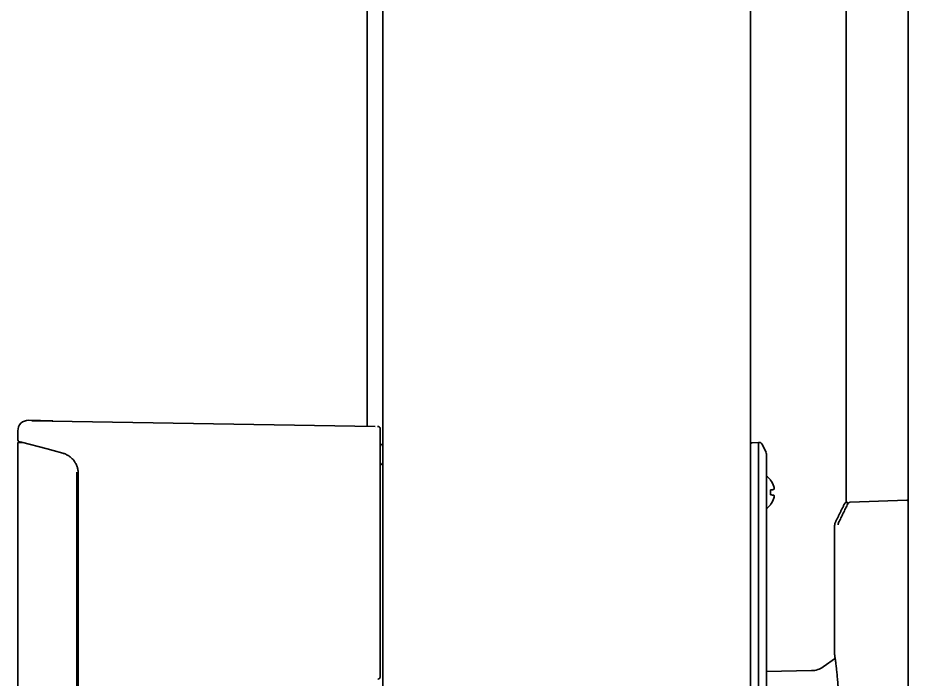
# Model space of a CAD drawing. Header units: inches. Extents: x 786 to 5755, y -850 to 3635.
# Drawn here: x 1896.2 to 2065.7, y 1720.6 to 1846.5 of the extents above; entities that cross this region are included whole.
import ezdxf

# ---------------------------------------------------------------- set-up
doc = ezdxf.new("R2010")
doc.units = ezdxf.units.IN
doc.layers.add('1', color=7, linetype='Continuous', true_color=0xffffff)

msp = doc.modelspace()

# ---------------------------------------------------------------- linework, layer by layer
at = {"layer": '1', "color": 7, "linetype": 'Continuous', "lineweight": 35}
for p, q in [((1965.72, 1344.12), (1965.72, 2088.63)), ((2035.72, 1344.12), (2035.72, 2088.63)), ((2065.72, 1299.72), (2065.72, 2075.35)), ((2053.92, 2044.13), (2053.92, 1754.2)), ((1962.72, 1768.71), (1962.72, 1984.77)), ((1898.25, 1769.84), (1902.91, 1769.76)), ((1898.88, 1769.76), (1964.28, 1768.68)), ((1896.22, 1767.85), (1896.22, 1766.11)), ((1896.22, 1765.62), (1896.81, 1765.62)), ((1896.22, 1589.92), (1896.22, 1765.62)), ((1896.44, 1765.82), (1896.92, 1765.69)), ((1897.18, 1765.62), (1896.81, 1765.62)), ((1901.79, 1764.39), (1896.92, 1765.69)), ((2035.96, 1765.58), (2037.22, 1765.62)), ((2037.22, 1765.62), (2037.22, 1759.62)), ((2037.22, 1765.62), (2037.43, 1765.62)), ((2038.66, 1763.75), (2037.86, 1765.34)), ((1901.79, 1764.39), (1902.96, 1764.07)), ((1904.76, 1763.59), (1902.96, 1764.07)), ((2038.72, 1763.48), (2038.72, 1759.62)), ((1907.47, 1759.98), (1907.47, 1595.56)), ((1907.49, 1759.98), (1907.49, 1595.56)), ((1907.72, 1759.73), (1907.72, 1595.26)), ((2037.22, 1759.62), (2037.22, 1669.62)), ((2038.72, 1759.62), (2038.72, 1669.62)), ((2039.51, 1758.45), (2039.51, 1758.5)), ((2054.66, 1754.24), (2065.46, 1754.62)), ((2051.72, 1749.9), (2051.72, 1725.22)), ((1965.22, 1743.41), (1965.22, 1746.67)), ((2051.87, 1724.54), (2049.55, 1722.92)), ((2047.33, 1722.19), (2038.72, 1722.04))]:
    msp.add_line(p, q, dxfattribs=at)
for centre, radius, start, end in [((1898.22, 1767.85), 2, 89, 180), ((1896.52, 1766.11), 0.3, 180, 255), ((2035.97, 1765.33), 0.25, 92, 180), ((2037.41, 1765.12), 0.5, 26.5651, 88), ((2038.12, 1763.48), 0.6, 0, 26.5651), ((2036.62, 1756.12), 3.74, 39.3865, 55.8441), ((2065.47, 1754.37), 0.25, 0, 92), ((2036.62, 1756.12), 3.74, 304.1559, 320.6449), ((2054.04, 1753.72), 0.5, 92, 153.8689), ((2047.26, 1726.19), 4, 271, 305)]:
    msp.add_arc(centre, radius, start, end, dxfattribs=at)
for centre, major_axis, ratio, start_param, end_param in [((2036.6, 1756.13), (0.87, 3.62), 0.997235, 5.247399, 5.62012), ((2036.6, 1756.42), (3.72, 0.27), 0.017407, 5.611261, 5.983982), ((2036.56, 1756.38), (3.6, 0.81), 0.902278, 6.178468, 6.295334), ((2036.56, 1756.68), (3.67, 0.38), 0.420739, 6.027806, 6.144672), ((2036.6, 1755.83), (-3.72, 0.27), 0.017407, 3.440796, 3.813517), ((2036.6, 1756.12), (-0.87, 3.62), 0.997235, 3.804658, 4.177379), ((2036.56, 1755.57), (-3.67, 0.38), 0.420739, 3.280106, 3.396972), ((2036.56, 1755.87), (-3.6, 0.81), 0.902278, 3.129444, 3.24631)]:
    msp.add_ellipse(centre, major_axis=major_axis, ratio=ratio, start_param=start_param, end_param=end_param, dxfattribs=at)
for points, knots in [([(1964.99, 1768.6), (1964.98, 1768.61), (1964.95, 1768.63), (1964.89, 1768.66), (1964.82, 1768.68), (1964.76, 1768.68), (1964.72, 1768.68)], [0, 0, 0, 0, 0.345049, 0.553438, 0.718544, 1, 1, 1, 1]), ([(1965.22, 1768.18), (1965.22, 1768.24), (1965.2, 1768.37), (1965.08, 1768.55), (1964.91, 1768.66), (1964.79, 1768.68), (1964.73, 1768.68)], [0, 0, 0, 0, 0.253123, 0.506246, 0.759369, 1, 1, 1, 1]), ([(1965.22, 1746.67), (1965.22, 1746.69), (1965.22, 1746.74), (1965.22, 1746.82), (1965.22, 1746.89), (1965.22, 1746.96), (1965.22, 1747.04), (1965.22, 1747.11), (1965.22, 1747.18), (1965.22, 1747.26), (1965.22, 1747.33), (1965.22, 1747.4), (1965.22, 1747.47), (1965.22, 1747.54), (1965.22, 1747.62), (1965.22, 1747.69), (1965.22, 1747.76), (1965.22, 1747.83), (1965.22, 1747.9), (1965.22, 1747.97), (1965.22, 1748.03), (1965.22, 1748.1), (1965.22, 1748.17), (1965.22, 1748.24), (1965.22, 1748.31), (1965.22, 1748.38), (1965.22, 1748.44), (1965.22, 1748.51), (1965.22, 1748.58), (1965.22, 1748.64), (1965.22, 1748.71), (1965.22, 1748.77), (1965.22, 1748.84), (1965.22, 1748.9), (1965.22, 1748.97), (1965.22, 1749.03), (1965.22, 1749.1), (1965.22, 1749.16), (1965.22, 1749.22), (1965.22, 1749.29), (1965.22, 1749.35), (1965.22, 1749.41), (1965.22, 1749.47), (1965.22, 1749.53), (1965.22, 1749.6), (1965.22, 1749.66), (1965.22, 1749.72), (1965.22, 1749.78), (1965.22, 1749.84), (1965.22, 1749.9), (1965.22, 1749.96), (1965.22, 1750.02), (1965.22, 1750.07), (1965.22, 1750.13), (1965.22, 1750.19), (1965.22, 1750.25), (1965.22, 1750.31), (1965.22, 1750.36), (1965.22, 1750.42), (1965.22, 1750.48), (1965.22, 1750.53), (1965.22, 1750.59), (1965.22, 1750.64), (1965.22, 1750.7), (1965.22, 1750.75), (1965.22, 1750.81), (1965.22, 1750.86), (1965.22, 1750.91), (1965.22, 1750.97), (1965.22, 1751.02), (1965.22, 1751.07), (1965.22, 1751.13), (1965.22, 1751.18), (1965.22, 1751.23), (1965.22, 1751.28), (1965.22, 1751.33), (1965.22, 1751.38), (1965.22, 1751.43), (1965.22, 1751.48), (1965.22, 1751.53), (1965.22, 1751.58), (1965.22, 1751.63), (1965.22, 1751.68), (1965.22, 1751.73), (1965.22, 1751.78), (1965.22, 1751.82), (1965.22, 1751.87), (1965.22, 1751.92), (1965.22, 1751.97), (1965.22, 1752.01), (1965.22, 1752.06), (1965.22, 1752.11), (1965.22, 1752.15), (1965.22, 1752.2), (1965.22, 1752.24), (1965.22, 1752.29), (1965.22, 1752.33), (1965.22, 1752.37), (1965.22, 1752.42), (1965.22, 1752.46), (1965.22, 1752.5), (1965.22, 1752.55), (1965.22, 1752.59), (1965.22, 1752.63), (1965.22, 1752.67), (1965.22, 1752.71), (1965.22, 1752.75), (1965.22, 1752.79), (1965.22, 1752.84), (1965.22, 1752.88), (1965.22, 1752.92), (1965.22, 1752.95), (1965.22, 1752.99), (1965.22, 1753.03), (1965.22, 1753.07), (1965.22, 1753.11), (1965.22, 1753.15), (1965.22, 1753.18), (1965.22, 1753.22), (1965.22, 1753.26), (1965.22, 1753.29), (1965.22, 1753.33), (1965.22, 1753.37), (1965.22, 1753.4), (1965.22, 1753.44), (1965.22, 1753.47), (1965.22, 1753.51), (1965.22, 1753.54), (1965.22, 1753.58), (1965.22, 1753.61), (1965.22, 1753.64), (1965.22, 1753.68), (1965.22, 1753.71), (1965.22, 1753.74), (1965.22, 1753.77), (1965.22, 1753.81), (1965.22, 1753.84), (1965.22, 1753.87), (1965.22, 1753.9), (1965.22, 1753.93), (1965.22, 1753.96), (1965.22, 1753.99), (1965.22, 1754.02), (1965.22, 1754.05), (1965.22, 1754.08), (1965.22, 1754.11), (1965.22, 1754.14), (1965.22, 1754.16), (1965.22, 1754.19), (1965.22, 1754.22), (1965.22, 1754.25), (1965.22, 1754.27), (1965.22, 1754.3), (1965.22, 1754.33), (1965.22, 1754.35), (1965.22, 1754.38), (1965.22, 1754.4), (1965.22, 1754.43), (1965.22, 1754.45), (1965.22, 1754.48), (1965.22, 1754.5), (1965.22, 1754.53), (1965.22, 1754.55), (1965.22, 1754.57), (1965.22, 1754.6), (1965.22, 1754.62), (1965.22, 1754.64), (1965.22, 1754.66), (1965.22, 1754.69), (1965.22, 1754.71), (1965.22, 1754.73), (1965.22, 1754.75), (1965.22, 1754.77), (1965.22, 1754.79), (1965.22, 1754.81), (1965.22, 1754.83), (1965.22, 1754.85), (1965.22, 1754.87), (1965.22, 1755.13), (1965.22, 1755.61), (1965.22, 1756.28), (1965.22, 1756.87), (1965.22, 1757.41), (1965.22, 1757.88), (1965.22, 1758.29), (1965.22, 1758.68), (1965.22, 1759.07), (1965.22, 1759.47), (1965.22, 1759.85), (1965.22, 1760.2), (1965.22, 1760.54), (1965.22, 1760.86), (1965.22, 1761.16), (1965.22, 1761.44), (1965.22, 1761.71), (1965.22, 1762.02), (1965.22, 1762.38), (1965.22, 1762.79), (1965.22, 1763.19), (1965.22, 1763.57), (1965.22, 1763.94), (1965.22, 1764.29), (1965.22, 1764.6), (1965.22, 1764.87), (1965.22, 1765.11), (1965.22, 1765.33), (1965.22, 1765.56), (1965.22, 1765.78), (1965.22, 1765.99), (1965.22, 1766.2), (1965.22, 1766.4), (1965.22, 1766.61), (1965.22, 1766.83), (1965.22, 1767.07), (1965.22, 1767.32), (1965.22, 1767.57), (1965.22, 1767.72), (1965.22, 1767.8), (1965.22, 1767.82), (1965.22, 1767.84), (1965.22, 1767.86), (1965.22, 1767.88), (1965.22, 1767.9), (1965.22, 1767.91), (1965.22, 1767.93), (1965.22, 1767.95), (1965.22, 1767.96), (1965.22, 1767.98), (1965.22, 1767.99), (1965.22, 1768.01), (1965.22, 1768.02), (1965.22, 1768.04), (1965.22, 1768.05), (1965.22, 1768.06), (1965.22, 1768.07), (1965.22, 1768.09), (1965.22, 1768.1), (1965.22, 1768.11), (1965.22, 1768.12), (1965.22, 1768.13), (1965.22, 1768.14), (1965.22, 1768.14), (1965.22, 1768.15), (1965.22, 1768.16), (1965.22, 1768.16), (1965.22, 1768.17), (1965.22, 1768.17), (1965.22, 1768.18), (1965.22, 1768.18), (1965.22, 1768.18), (1965.22, 1768.18), (1965.22, 1768.18), (1965.22, 1768.18)], [0, 0, 0, 0, 0.002231, 0.004452, 0.006664, 0.008866, 0.011059, 0.013243, 0.015418, 0.017583, 0.01974, 0.021886, 0.024024, 0.026152, 0.028271, 0.030381, 0.032481, 0.034573, 0.036655, 0.038727, 0.040791, 0.042845, 0.04489, 0.046926, 0.048953, 0.05097, 0.052978, 0.054977, 0.056967, 0.058947, 0.060919, 0.062881, 0.064834, 0.066778, 0.068712, 0.070637, 0.072554, 0.07446, 0.076358, 0.078247, 0.080126, 0.081996, 0.083857, 0.085709, 0.087552, 0.089386, 0.09121, 0.093025, 0.094831, 0.096628, 0.098416, 0.100194, 0.101963, 0.103724, 0.105475, 0.107217, 0.108949, 0.110673, 0.112387, 0.114093, 0.115789, 0.117476, 0.119153, 0.120822, 0.122481, 0.124132, 0.125773, 0.127405, 0.129028, 0.130642, 0.132246, 0.133842, 0.135428, 0.137005, 0.138573, 0.140132, 0.141681, 0.143221, 0.144753, 0.146274, 0.147787, 0.149291, 0.150785, 0.15227, 0.153746, 0.155213, 0.156671, 0.158119, 0.159558, 0.160988, 0.162409, 0.163821, 0.165223, 0.166616, 0.168, 0.169374, 0.17074, 0.172096, 0.173443, 0.174781, 0.176109, 0.177429, 0.178739, 0.18004, 0.181331, 0.182613, 0.183887, 0.18515, 0.186405, 0.187651, 0.188887, 0.190114, 0.191331, 0.19254, 0.193739, 0.194929, 0.19611, 0.197281, 0.198443, 0.199596, 0.20074, 0.201875, 0.203, 0.204116, 0.205223, 0.20632, 0.207408, 0.208488, 0.209557, 0.210618, 0.211669, 0.212711, 0.213744, 0.214768, 0.215782, 0.216787, 0.217783, 0.218769, 0.219747, 0.220715, 0.221674, 0.222623, 0.223563, 0.224495, 0.225416, 0.226329, 0.227232, 0.228127, 0.229011, 0.229887, 0.230753, 0.231611, 0.232459, 0.233297, 0.234127, 0.234947, 0.235758, 0.23656, 0.237352, 0.238135, 0.238909, 0.239674, 0.24043, 0.241176, 0.241913, 0.242641, 0.243359, 0.244069, 0.244769, 0.24546, 0.246142, 0.246814, 0.247477, 0.248131, 0.248776, 0.249411, 0.250038, 0.250655, 0.251263, 0.275223, 0.297239, 0.31731, 0.335451, 0.35169, 0.366041, 0.378509, 0.393601, 0.408191, 0.422266, 0.435818, 0.448837, 0.461317, 0.473254, 0.484643, 0.495483, 0.505772, 0.523934, 0.542027, 0.560075, 0.578102, 0.596118, 0.614129, 0.632141, 0.645139, 0.658368, 0.671821, 0.685487, 0.699354, 0.713425, 0.727704, 0.742195, 0.756903, 0.774799, 0.796006, 0.820536, 0.848409, 0.879653, 0.882608, 0.885592, 0.888604, 0.891645, 0.894714, 0.897811, 0.900937, 0.904092, 0.907275, 0.910486, 0.913726, 0.916994, 0.920291, 0.923616, 0.92697, 0.930352, 0.933762, 0.937201, 0.940668, 0.944164, 0.947688, 0.95124, 0.954821, 0.95843, 0.962068, 0.965734, 0.969428, 0.97315, 0.976901, 0.98068, 0.984488, 0.988323, 0.992187, 0.99608, 1, 1, 1, 1]), ([(1965.22, 1765.51), (1965.3, 1765.42), (1965.38, 1765.33), (1965.54, 1765.14), (1965.63, 1765.04), (1965.72, 1764.94)], [0, 0, 0, 0, 0.5, 0.5, 1, 1, 1, 1]), ([(1907.72, 1759.73), (1907.72, 1759.95), (1907.7, 1760.17), (1907.63, 1760.6), (1907.58, 1760.81), (1907.44, 1761.22), (1907.35, 1761.42), (1907.14, 1761.81), (1907.03, 1761.99), (1906.76, 1762.34), (1906.61, 1762.5), (1906.3, 1762.8), (1906.12, 1762.93), (1905.76, 1763.18), (1905.57, 1763.28), (1905.17, 1763.46), (1904.97, 1763.54), (1904.76, 1763.59)], [0, 0, 0, 0, 0.125, 0.125, 0.25, 0.25, 0.375, 0.375, 0.5, 0.5, 0.625, 0.625, 0.75, 0.75, 0.875, 0.875, 1, 1, 1, 1]), ([(2039.51, 1755.66), (2039.51, 1755.7), (2039.51, 1755.73), (2039.51, 1755.81), (2039.51, 1755.85), (2039.51, 1755.93), (2039.51, 1755.97), (2039.51, 1756.05), (2039.51, 1756.09), (2039.51, 1756.2), (2039.51, 1756.28), (2039.51, 1756.4), (2039.51, 1756.44), (2039.51, 1756.51), (2039.51, 1756.55), (2039.51, 1756.59)], [0, 0, 0, 0, 0.125, 0.125, 0.25, 0.25, 0.375, 0.375, 0.5, 0.5, 0.75, 0.75, 0.875, 0.875, 1, 1, 1, 1]), ([(2054.02, 1754.22), (2054.02, 1754.22), (2054.02, 1754.22), (2054.02, 1754.22), (2054.02, 1754.22), (2054.04, 1754.22), (2054.09, 1754.22), (2054.13, 1754.22), (2054.2, 1754.22), (2054.23, 1754.22), (2054.26, 1754.22)], [0, 0, 0, 0, 0.000204, 0.000204, 0.204057, 0.407909, 0.407909, 0.815615, 0.815615, 1, 1, 1, 1]), ([(2054.23, 1753.96), (2054.25, 1754), (2054.28, 1754.04), (2054.33, 1754.1), (2054.37, 1754.13), (2054.44, 1754.18), (2054.48, 1754.2), (2054.57, 1754.23), (2054.61, 1754.24), (2054.66, 1754.24)], [0, 0, 0, 0, 0.25, 0.25, 0.5, 0.5, 0.75, 0.75, 1, 1, 1, 1]), ([(2052.48, 1750.37), (2052.45, 1750.3), (2052.42, 1750.23), (2052.39, 1750.08), (2052.38, 1750), (2052.38, 1749.93)], [0, 0, 0, 0, 0.5, 0.5, 1, 1, 1, 1]), ([(1965.22, 1721.47), (1965.22, 1721.06), (1965.22, 1721.53), (1965.22, 1721.62), (1965.22, 1721.73), (1965.22, 1721.86), (1965.22, 1722.01), (1965.22, 1722.18), (1965.22, 1722.37), (1965.22, 1722.58), (1965.22, 1722.86), (1965.22, 1723.19), (1965.22, 1723.59), (1965.22, 1724.01), (1965.22, 1724.43), (1965.22, 1724.84), (1965.22, 1725.21), (1965.22, 1725.55), (1965.22, 1725.89), (1965.22, 1726.24), (1965.22, 1726.58), (1965.22, 1726.92), (1965.22, 1727.26), (1965.22, 1727.75), (1965.22, 1728.4), (1965.22, 1729.23), (1965.22, 1730.06), (1965.22, 1730.86), (1965.22, 1731.61), (1965.22, 1732.29), (1965.22, 1732.91), (1965.22, 1733.46), (1965.22, 1733.94), (1965.22, 1734.34), (1965.22, 1734.78), (1965.22, 1735.32), (1965.22, 1736), (1965.22, 1736.69), (1965.22, 1737.35), (1965.22, 1737.92), (1965.22, 1738.43), (1965.22, 1738.9), (1965.22, 1739.37), (1965.22, 1739.9), (1965.22, 1740.49), (1965.22, 1741.02), (1965.22, 1741.48), (1965.22, 1741.83), (1965.22, 1742.15), (1965.22, 1742.43), (1965.22, 1742.69), (1965.22, 1742.92), (1965.22, 1743.11), (1965.22, 1743.27), (1965.22, 1743.37), (1965.22, 1743.41)], [0, 0, 0, 0, 0.008528, 0.023671, 0.039558, 0.056192, 0.073567, 0.091674, 0.110498, 0.130019, 0.150213, 0.180483, 0.209545, 0.237452, 0.264247, 0.289964, 0.309205, 0.327931, 0.346124, 0.36377, 0.380858, 0.397386, 0.413354, 0.42876, 0.465745, 0.501193, 0.535171, 0.567658, 0.596376, 0.622197, 0.645117, 0.665138, 0.682276, 0.696542, 0.707942, 0.729414, 0.75316, 0.779204, 0.800858, 0.820141, 0.837031, 0.851511, 0.867036, 0.884438, 0.903717, 0.924882, 0.937284, 0.948672, 0.959048, 0.968413, 0.976764, 0.9841, 0.99042, 0.99572, 1, 1, 1, 1]), ([(2051.72, 1725.24), (2051.72, 1725.24), (2051.72, 1725.24), (2051.72, 1725.24), (2051.72, 1725.23), (2051.72, 1725.23), (2051.73, 1725.2), (2051.73, 1725.18), (2051.74, 1725.09), (2051.76, 1724.99), (2051.78, 1724.81), (2051.79, 1724.74), (2051.81, 1724.62), (2051.81, 1724.58), (2051.82, 1724.5), (2051.83, 1724.45), (2051.86, 1724.23), (2051.89, 1724.01), (2051.95, 1723.54), (2051.98, 1723.28), (2052.02, 1722.91), (2052.04, 1722.8), (2052.05, 1722.68), (2052.06, 1722.61), (2052.06, 1722.57), (2052.09, 1722.37), (2052.1, 1722.2), (2052.16, 1721.7), (2052.19, 1721.34), (2052.26, 1720.58), (2052.3, 1720.18), (2052.33, 1719.71), (2052.34, 1719.66), (2052.35, 1719.55), (2052.36, 1719.39), (2052.37, 1719.23), (2052.39, 1718.9), (2052.41, 1718.68), (2052.45, 1718.02), (2052.47, 1717.56), (2052.5, 1716.86), (2052.51, 1716.62), (2052.52, 1716.32), (2052.52, 1716.26), (2052.53, 1716.14), (2052.53, 1716.08), (2052.54, 1715.89), (2052.54, 1715.77), (2052.55, 1715.16), (2052.57, 1714.19), (2052.57, 1713.21), (2052.56, 1712.59), (2052.56, 1712.47), (2052.56, 1712.29), (2052.56, 1712.22), (2052.55, 1712.1), (2052.55, 1711.79), (2052.54, 1711.49), (2052.52, 1710.77), (2052.5, 1710.3), (2052.45, 1709.37), (2052.43, 1708.92), (2052.4, 1708.47)], [0, 0, 0, 0, 0.007657, 0.007657, 0.015471, 0.031099, 0.031099, 0.062353, 0.062353, 0.124863, 0.124863, 0.156118, 0.156118, 0.171746, 0.171746, 0.187373, 0.187373, 0.249883, 0.249883, 0.312393, 0.312393, 0.32802, 0.335834, 0.335834, 0.343647, 0.343647, 0.374902, 0.374902, 0.437412, 0.437412, 0.499922, 0.499922, 0.507736, 0.507736, 0.515549, 0.531177, 0.531177, 0.562432, 0.562432, 0.624941, 0.624941, 0.656196, 0.656196, 0.66401, 0.66401, 0.671824, 0.671824, 0.687451, 0.687451, 0.749961, 0.812471, 0.812471, 0.828098, 0.828098, 0.835912, 0.835912, 0.843726, 0.87498, 0.87498, 0.93749, 0.93749, 1, 1, 1, 1]), ([(1964.73, 1720.56), (1964.79, 1720.56), (1964.85, 1720.58), (1964.97, 1720.63), (1965.03, 1720.66), (1965.12, 1720.76), (1965.16, 1720.82), (1965.21, 1720.94), (1965.22, 1721), (1965.22, 1721.21)], [0, 0, 0, 0, 0.25, 0.25, 0.5, 0.5, 0.75, 0.75, 1, 1, 1, 1])]:
    msp.add_open_spline(points, degree=3, knots=knots, dxfattribs=at)
for points, degree in [([(1965.71, 1761.84), (1965.58, 1761.62), (1965.46, 1761.4)], 2), ([(2039.56, 1753.88), (2039.56, 1753.86), (2039.54, 1753.97)], 2), ([(2053.6, 1753.96), (2052.7, 1752.14), (2051.81, 1750.32)], 2), ([(2052.48, 1750.37), (2054.23, 1753.96)], 1), ([(2051.84, 1750.35), (2051.71, 1750.15), (2051.73, 1749.91)], 2)]:
    msp.add_open_spline(points, degree=degree, dxfattribs=at)

doc.saveas('drawing.dxf')
